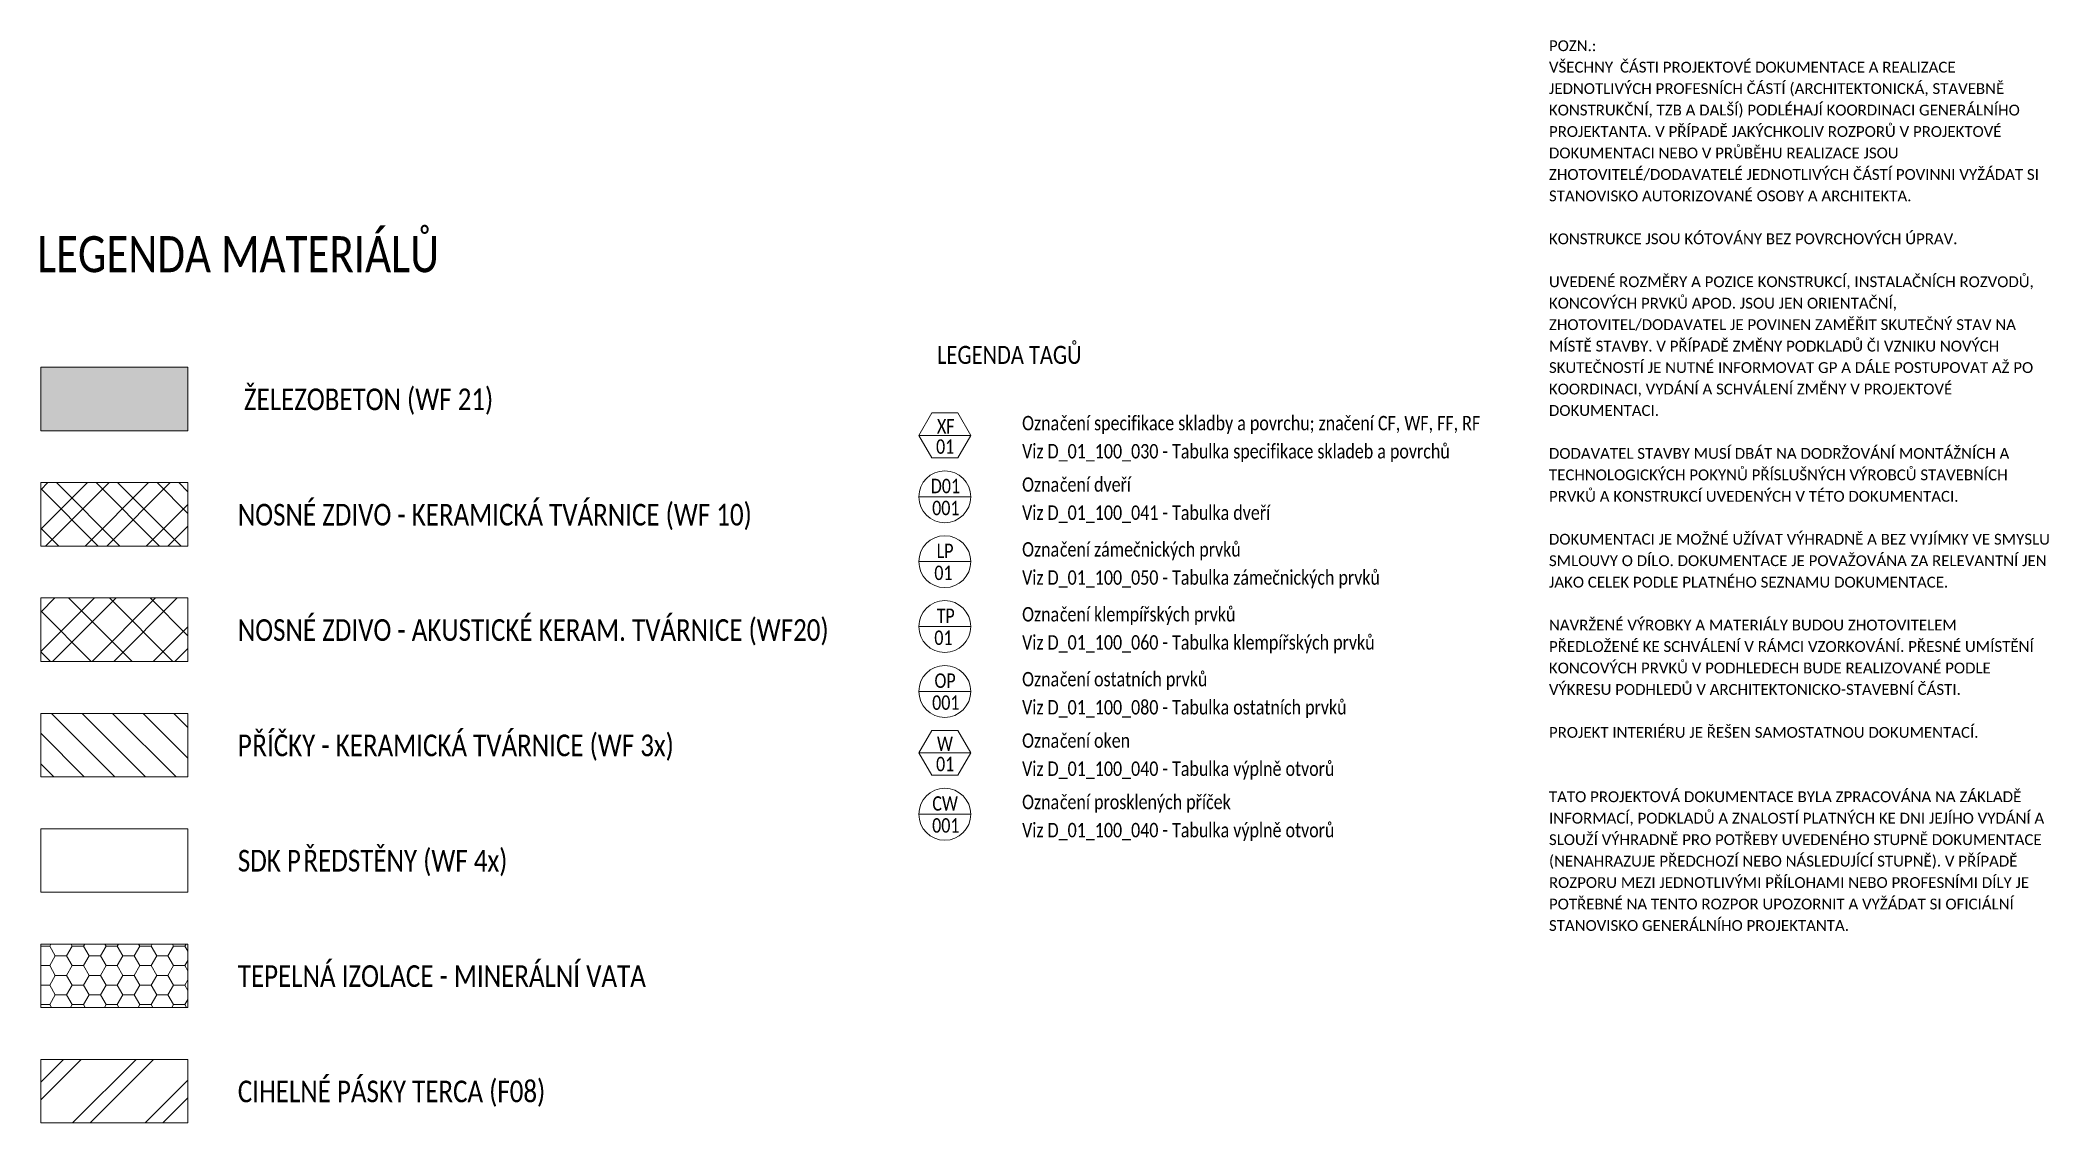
# Model space of a CAD drawing. Header units: millimetres. Extents: x -8380 to 43341, y -2985 to 58543.
# Drawn here: x 29409 to 43341, y -2985 to 4524 of the extents above.
import ezdxf

# ---------------------------------------------------------------- set-up
doc = ezdxf.new("R2010")
doc.units = ezdxf.units.MM
for name, color, linetype, lineweight in [('A-DETL-____-THIN', 9, 'Continuous', 9), ('A-DETL-GENF-OTLN', 9, 'Continuous', 9), ('G-____-____-TEXT', 9, 'Continuous', 5)]:
    doc.layers.add(name, color=color, linetype=linetype, lineweight=lineweight)
doc.styles.add('Calibri_1', font='calibri.ttf', dxfattribs={"width": 0.8, "height": 100})
doc.styles.add('Calibri_2', font='calibri.ttf', dxfattribs={"width": 0.8, "height": 250})
doc.styles.add('Calibri_3', font='calibri.ttf', dxfattribs={"width": 0.8, "height": 150})
doc.styles.add('Calibri_4', font='calibri.ttf', dxfattribs={"width": 0.8, "height": 125})
doc.styles.add('Calibri_5', font='calibri.ttf', dxfattribs={"height": 75})

msp = doc.modelspace()

# ---------------------------------------------------------------- hatches: boundary and pattern name
at = {"layer": 'A-DETL-GENF-OTLN'}
msp.add_hatch(color=254, dxfattribs=at).paths.add_polyline_path([(30433.2, 1815.2), (30433.2, 2255.2), (29413.2, 2255.2), (29413.2, 1815.2)])
at = {"layer": 'A-DETL-GENF-OTLN', "lineweight": 5}
h = msp.add_hatch(dxfattribs=at)
h.set_pattern_fill('FP_10', color=10, style=0, pattern_type=2)
h.set_pattern_definition([(45, (26584.03, 0), (-212.132, 212.132), []), (45, (26734.03, 0), (-212.132, 212.132), []), (315, (26584.03, 0), (212.132, 212.132), []), (315, (26734.03, 0), (212.132, 212.132), [])])
h.paths.add_polyline_path([(30433.2, 1015.2), (30433.2, 1455.2), (29413.2, 1455.2), (29413.2, 1015.2)])
h = msp.add_hatch(dxfattribs=at)
h.set_pattern_fill('FP_14', color=10, style=0, pattern_type=2)
h.set_pattern_definition([(45, (26584.03, 0), (-212.132, 212.132), []), (45, (26734.03, 0), (-212.132, 212.132), []), (315, (26584.03, 0), (141.421, 141.421), [])])
h.paths.add_polyline_path([(30433.2, 215.2), (30433.2, 655.2), (29413.2, 655.2), (29413.2, 215.2)])
h = msp.add_hatch(dxfattribs=at)
h.set_pattern_fill('FP_11', color=10, style=0, pattern_type=2)
h.set_pattern_definition([(135, (26584.03, 0), (-106.066, -106.066), [])])
h.paths.add_polyline_path([(30433.2, -584.8), (30433.2, -144.8), (29413.2, -144.8), (29413.2, -584.8)])
h = msp.add_hatch(dxfattribs=at)
h.set_pattern_fill('FP_13', color=10, style=0, pattern_type=2)
h.set_pattern_definition([(0, (26584.034, 0), (117.188, 67.658), [78.125, -156.25]), (120, (26584.034, 0), (-117.1875, 67.6588), [78.125, -156.25]), (60, (26584.034, 0), (0.0005, 135.3168), [0, -156.25, 78.125, 0])])
h.paths.add_polyline_path([(30433.2, -2184.8), (30433.2, -1744.8), (29413.2, -1744.8), (29413.2, -2184.8)])
h = msp.add_hatch(dxfattribs=at)
h.set_pattern_fill('FP_12', color=10, style=0, pattern_type=2)
h.set_pattern_definition([(45, (26584.03, 0), (-251.447, 251.447), []), (45, (26584.03, 381), (-251.447, 251.447), [])])
h.paths.add_polyline_path([(30433.2, -2984.8), (30433.2, -2544.8), (29413.2, -2544.8), (29413.2, -2984.8)])

# ---------------------------------------------------------------- linework, layer by layer
at = {"layer": 'A-DETL-____-THIN'}
for p, q in [((30433.2, 2255.2), (29413.2, 2255.2)), ((29413.2, 2255.2), (29413.2, 1815.2)), ((30433.2, 1815.2), (30433.2, 2255.2)), ((29413.2, 1815.2), (30433.2, 1815.2)), ((35593.3, 1939), (35503.3, 1783.1)), ((35593.3, 1939), (35773.3, 1939)), ((35773.3, 1939), (35863.3, 1783.1)), ((35863.3, 1783.1), (35503.3, 1783.1)), ((35593.3, 1627.2), (35503.3, 1783.1)), ((35773.3, 1627.2), (35863.3, 1783.1)), ((35593.3, 1627.2), (35773.3, 1627.2)), ((30433.2, 1455.2), (29413.2, 1455.2)), ((29413.2, 1455.2), (29413.2, 1015.2)), ((30433.2, 1015.2), (30433.2, 1455.2)), ((35863.3, 1357.2), (35503.3, 1357.2)), ((29413.2, 1015.2), (30433.2, 1015.2)), ((35863.3, 907.2), (35503.3, 907.2)), ((30433.2, 655.2), (29413.2, 655.2)), ((29413.2, 655.2), (29413.2, 215.2)), ((30433.2, 215.2), (30433.2, 655.2)), ((35863.3, 457.2), (35503.3, 457.2)), ((29413.2, 215.2), (30433.2, 215.2)), ((35863.3, 7.2), (35503.3, 7.2)), ((30433.2, -144.8), (29413.2, -144.8)), ((29413.2, -144.8), (29413.2, -584.8)), ((30433.2, -584.8), (30433.2, -144.8)), ((35593.3, -262.8), (35503.3, -418.7)), ((35593.3, -262.8), (35773.3, -262.8)), ((35773.3, -262.8), (35863.3, -418.7)), ((35863.3, -418.7), (35503.3, -418.7)), ((35593.3, -574.6), (35503.3, -418.7)), ((35773.3, -574.6), (35863.3, -418.7)), ((29413.2, -584.8), (30433.2, -584.8)), ((35593.3, -574.6), (35773.3, -574.6)), ((30433.2, -944.8), (29413.2, -944.8)), ((29413.2, -944.8), (29413.2, -1384.8)), ((30433.2, -1384.8), (30433.2, -944.8)), ((35863.3, -844.6), (35503.3, -844.6)), ((29413.2, -1384.8), (30433.2, -1384.8)), ((30433.2, -1744.8), (29413.2, -1744.8)), ((29413.2, -1744.8), (29413.2, -2184.8)), ((30433.2, -2184.8), (30433.2, -1744.8)), ((29413.2, -2184.8), (30433.2, -2184.8)), ((30433.2, -2544.8), (29413.2, -2544.8)), ((29413.2, -2544.8), (29413.2, -2984.8)), ((30433.2, -2984.8), (30433.2, -2544.8)), ((29413.2, -2984.8), (30433.2, -2984.8))]:
    msp.add_line(p, q, dxfattribs=at)
for centre in [(35683.3, 1357.2), (35683.3, 907.2), (35683.3, 457.2), (35683.3, 7.2), (35683.3, -844.6)]:
    msp.add_circle(centre, 180, dxfattribs=at)

# ---------------------------------------------------------------- texts
at = {"layer": 'G-____-____-TEXT', "color": 7, "lineweight": 9, "attachment_point": 1}
for s, insert, char_height, width, style in [('POZN.: ', (39873.8, 4523.2), 75, 448.945, 'Calibri_5'), ('VŠECHNY ', (39873.8, 4374.4), 75, 597.257, 'Calibri_5'), ('ČÁSTI PROJEKTOVÉ DOKUMENTACE A REALIZACE ', (40366.6, 4374.4), 75, 2978.269, 'Calibri_5'), ('JEDNOTLIVÝCH PROFESNÍCH ČÁSTÍ (ARCHITEKTONICKÁ, STAVEBNĚ ', (39873.8, 4225.6), 75, 4028.48, 'Calibri_5'), ('KONSTRUKČNÍ, TZB A DALŠÍ) PODLÉHAJÍ KOORDINACI GENERÁLNÍHO ', (39873.8, 4076.8), 75, 4164.767, 'Calibri_5'), ('PROJEKTANTA. V\xa0PŘÍPADĚ JAKÝCHKOLIV ROZPORŮ V\xa0PROJEKTOVÉ ', (39873.8, 3927.9), 75, 4004.429, 'Calibri_5'), ('DOKUMENTACI NEBO V\xa0PRŮBĚHU REALIZACE JSOU ', (39873.8, 3779.1), 75, 3106.539, 'Calibri_5'), ('ZHOTOVITELÉ/DODAVATELÉ JEDNOTLIVÝCH ČÁSTÍ POVINNI VYŽÁDAT SI ', (39873.8, 3630.3), 75, 4337.129, 'Calibri_5'), ('STANOVISKO AUTORIZOVANÉ OSOBY A ARCHITEKTA.', (39873.8, 3481.4), 75, 3178.691, 'Calibri_5'), ('LEGENDA MATERIÁL', (29387.7, 3164.8), 250, 3136.202, 'Calibri_2'), ('Ů', (31975.3, 3164.8), 250, 243.713, 'Calibri_2'), ('KONSTRUKCE JSOU KÓTOVÁNY BEZ POVRCHOVÝCH ÚPRAV. ', (39873.8, 3183.8), 75, 3627.636, 'Calibri_5'), ('UVEDENÉ ROZMĚRY A POZICE KONSTRUKCÍ, INSTALAČNÍCH ROZVODŮ, ', (39873.8, 2886.1), 75, 4293.037, 'Calibri_5'), ('KONCOVÝCH PRVKŮ APOD. JSOU JEN ORIENTAČNÍ, ', (39873.8, 2737.3), 75, 3094.514, 'Calibri_5'), ('ZHOTOVITEL/DODAVATEL JE POVINEN ZAMĚŘIT SKUTEČNÝ STAV NA ', (39873.8, 2588.5), 75, 4132.699, 'Calibri_5'), ('LEGENDA TAG', (35629.1, 2403.8), 125, 1093.502, 'Calibri_4'), ('Ů', (36531.3, 2403.8), 125, 121.857, 'Calibri_4'), ('MÍSTĚ STAVBY. V PŘÍPADĚ ZMĚNY PODKLADŮ ČI VZNIKU NOVÝCH ', (39873.8, 2439.6), 75, 3980.378, 'Calibri_5'), ('SKUTEČNOSTÍ JE NUTNÉ INFORMOVAT GP A DÁLE POSTUPOVAT AŽ PO ', (39873.8, 2290.8), 75, 4285.02, 'Calibri_5'), (' ŽELEZOBETON (WF 21)', (30779.6, 2108), 150, 2244.725, 'Calibri_3'), ('KOORDINACI, VYDÁNÍ A SCHVÁLENÍ ZMĚNY V PROJEKTOVÉ ', (39873.8, 2142), 75, 3571.518, 'Calibri_5'), ('DOKUMENTACI. ', (39873.8, 1993.2), 75, 1002.109, 'Calibri_5'), ('XF', (35628.7, 1896.1), 100, 150.717, 'Calibri_1'), ('Ozna', (36219.5, 1918.2), 100, 317.468, 'Calibri_1'), ('čení specifikace skladby a povrchu; značení CF, WF, FF, RF', (36481.5, 1918.2), 100, 3601.18, 'Calibri_1'), ('01', (35622.7, 1755.5), 100, 153.924, 'Calibri_1'), ('Viz D_01_100_030 - Tabulka specifikace skladeb a povrchů', (36219.5, 1723.1), 100, 3655.695, 'Calibri_1'), ('DODAVATEL STAVBY MUSÍ DBÁT NA DODRŽOVÁNÍ MONTÁŽNÍCH A ', (39873.8, 1695.5), 75, 4072.573, 'Calibri_5'), ('TECHNOLOGICKÝCH POKYNŮ PŘÍSLUŠNÝCH VÝROBCŮ STAVEBNÍCH ', (39873.8, 1546.7), 75, 4072.573, 'Calibri_5'), ('D01', (35585.9, 1481.9), 100, 250.126, 'Calibri_1'), ('Ozna', (36219.5, 1492.3), 100, 317.468, 'Calibri_1'), ('čení dveří', (36481.5, 1492.3), 100, 609.283, 'Calibri_1'), ('PRVKŮ A KONSTRUKCÍ UVEDENÝCH V TÉTO DOKUMENTACI.', (39873.8, 1397.8), 75, 3599.577, 'Calibri_5'), ('NOSNÉ ZDIVO - KERAMICKÁ TVÁRNICE (WF 10)', (30779.6, 1308), 150, 4502.277, 'Calibri_3'), ('001', (35595.6, 1329.7), 100, 230.886, 'Calibri_1'), ('Viz D_01_100_041 - Tabulka dveří', (36219.5, 1297.2), 100, 2119.662, 'Calibri_1'), ('DOKUMENTACI JE MOŽNÉ UŽÍVAT VÝHRADNĚ A BEZ VYJÍMKY VE SMYSLU ', (39873.8, 1100.2), 75, 4401.264, 'Calibri_5'), ('LP', (35626.7, 1031.9), 100, 144.304, 'Calibri_1'), ('Ozna', (36219.5, 1042.3), 100, 317.468, 'Calibri_1'), ('čení zámečnických prvků', (36481.5, 1042.3), 100, 1545.653, 'Calibri_1'), ('01', (35610.6, 879.7), 100, 153.924, 'Calibri_1'), ('Viz D_01_100_050 - Tabulka zámečnických prvků', (36219.5, 847.2), 100, 3056.033, 'Calibri_1'), ('SMLOUVY O DÍLO. DOKUMENTACE JE POVAŽOVÁNA ZA RELEVANTNÍ JEN ', (39873.8, 951.4), 75, 4401.264, 'Calibri_5'), ('JAKO CELEK PODLE PLATNÉHO SEZNAMU DOKUMENTACE.', (39873.8, 802.5), 75, 3515.4, 'Calibri_5'), ('TP', (35626.7, 581.9), 100, 153.924, 'Calibri_1'), ('Ozna', (36219.5, 592.3), 100, 317.468, 'Calibri_1'), ('čení klempířských prvků', (36481.5, 592.3), 100, 1503.966, 'Calibri_1'), ('NOSNÉ ZDIVO - AKUSTICKÉ KERAM. TVÁRNICE (WF20)', (30779.6, 508), 150, 5175.695, 'Calibri_3'), ('01', (35610.6, 429.7), 100, 153.924, 'Calibri_1'), ('NAVRŽENÉ VÝROBKY A MATERIÁLY BUDOU ZHOTOVITELEM ', (39873.8, 504.9), 75, 3615.611, 'Calibri_5'), ('Viz D_01_100_060 - Tabulka klempířských prvků', (36219.5, 397.2), 100, 3014.345, 'Calibri_1'), ('PŘEDLOŽENÉ KE SCHVÁLENÍ V RÁMCI VZORKOVÁNÍ. PŘESNÉ UMÍSTĚNÍ ', (39873.8, 356), 75, 4285.02, 'Calibri_5'), ('Ozna', (36219.5, 142.3), 100, 317.468, 'Calibri_1'), ('čení ostatních prvků', (36481.5, 142.3), 100, 1260.253, 'Calibri_1'), ('KONCOVÝCH PRVKŮ V PODHLEDECH BUDE REALIZOVANÉ PODLE ', (39873.8, 207.2), 75, 3924.26, 'Calibri_5'), ('OP', (35611.7, 131.9), 100, 182.785, 'Calibri_1'), ('VÝKRESU PODHLEDŮ V ARCHITEKTONICKO-STAVEBNÍ ČÁSTI. ', (39873.8, 58.4), 75, 3647.678, 'Calibri_5'), ('001', (35595.6, -20.3), 100, 230.886, 'Calibri_1'), ('Viz D_01_100_080 - Tabulka ostatních prvků', (36219.5, -52.8), 100, 2770.632, 'Calibri_1'), ('ŘÍČKY - KERAMICKÁ TVÁRNICE (WF 3x)', (30880.2, -292), 150, 3681.349, 'Calibri_3'), ('čení oken', (36481.5, -283.6), 100, 599.662, 'Calibri_1'), ('PROJEKT INTERIÉRU JE ŘEŠEN SAMOSTATNOU DOKUMENTACÍ.', (39873.8, -239.3), 75, 3775.948, 'Calibri_5'), ('P', (30779.6, -292), 150, 121.856, 'Calibri_3'), ('W', (35628.7, -305.7), 100, 137.89, 'Calibri_1'), ('Ozna', (36219.5, -283.6), 100, 317.468, 'Calibri_1'), ('01', (35622.7, -446.2), 100, 153.924, 'Calibri_1'), ('Viz D_01_100_040 - Tabulka výplně otvorů', (36219.5, -478.7), 100, 2668.016, 'Calibri_1'), ('TATO PROJEKTOVÁ DOKUMENTACE BYLA ZPRACOVÁNA NA ZÁKLADĚ ', (39873.8, -685.7), 75, 4176.792, 'Calibri_5'), ('CW', (35596.7, -719.9), 100, 221.266, 'Calibri_1'), ('Ozna', (36219.5, -709.5), 100, 317.468, 'Calibri_1'), ('čení prosklených příček', (36481.5, -709.5), 100, 1462.278, 'Calibri_1'), ('INFORMACÍ, PODKLADŮ A ZNALOSTÍ PLATNÝCH KE DNI JEJÍHO VYDÁNÍ A ', (39873.8, -834.6), 75, 4377.214, 'Calibri_5'), ('001', (35595.6, -872.1), 100, 230.886, 'Calibri_1'), ('Viz D_01_100_040 - Tabulka výplně otvorů', (36219.5, -904.6), 100, 2668.016, 'Calibri_1'), ('SLOUŽÍ VÝHRADNĚ PRO POTŘEBY UVEDENÉHO STUPNĚ DOKUMENTACE ', (39873.8, -983.4), 75, 4369.197, 'Calibri_5'), ('SDK P', (30779.6, -1092), 150, 551.561, 'Calibri_3'), ('ŘEDSTĚNY (WF 4x)', (31234.7, -1092), 150, 1789.367, 'Calibri_3'), ('(NENAHRAZUJE PŘEDCHOZÍ NEBO NÁSLEDUJÍCÍ STUPNĚ). V PŘÍPADĚ ', (39873.8, -1132.2), 75, 4140.716, 'Calibri_5'), ('ROZPORU MEZI JEDNOTLIVÝMI PŘÍLOHAMI NEBO PROFESNÍMI DÍLY JE ', (39873.8, -1281.1), 75, 4256.961, 'Calibri_5'), ('POTŘEBNÉ NA TENTO ROZPOR UPOZORNIT A VYŽÁDAT SI OFICIÁLNÍ ', (39873.8, -1429.9), 75, 4108.648, 'Calibri_5'), ('STANOVISKO GENERÁLNÍHO PROJEKTANTA.', (39873.8, -1578.7), 75, 2633.543, 'Calibri_5'), ('TEPELNÁ IZOLACE - MINERÁLNÍ VATA', (30779.6, -1892), 150, 3572.32, 'Calibri_3'), ('CIHELNÉ PÁSKY TERCA (F08)', (30779.6, -2692), 150, 2693.67, 'Calibri_3')]:
    msp.add_mtext(s, dxfattribs=dict(at, insert=insert, char_height=char_height, width=width, style=style))

doc.saveas('drawing.dxf')
